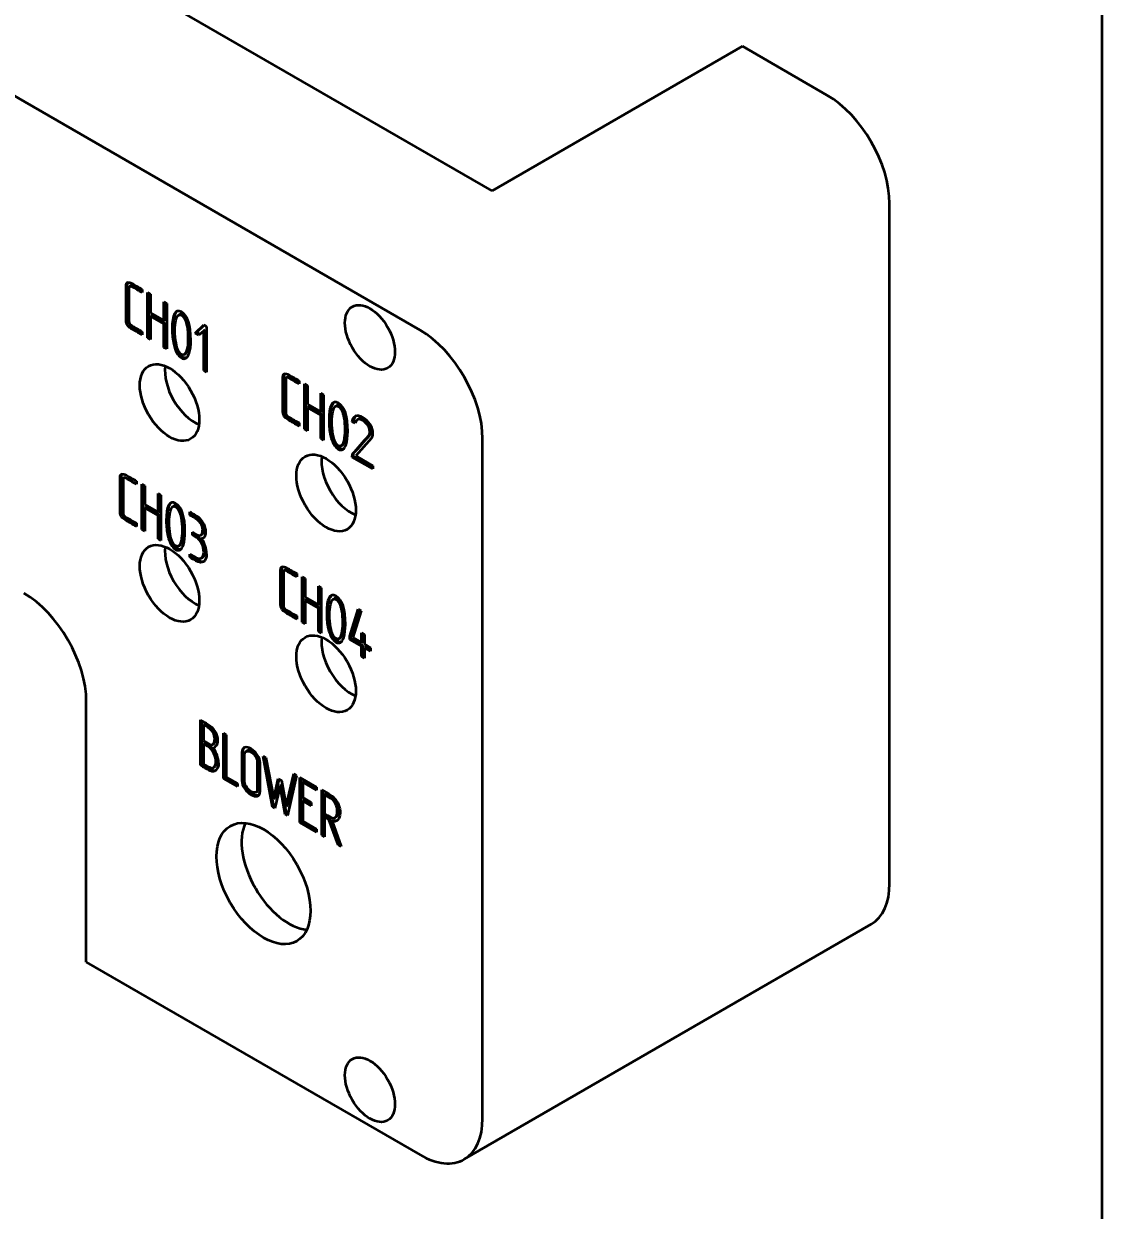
# Model space of a CAD drawing. Header units: millimetres. Extents: x 0 to 693, y -57 to 487.
# Drawn here: x 603.8 to 685, y 317.2 to 406.5 of the extents above; entities that cross this region are included whole.
import ezdxf
from ezdxf import colors
from ezdxf.entities.mleader import LeaderData, LeaderLine
from ezdxf.math import Vec2, Vec3

# ---------------------------------------------------------------- set-up
doc = ezdxf.new("R2010")
doc.units = ezdxf.units.MM
doc.header["$LTSCALE"] = 1.666667
for name, color, linetype in [('D107-50341B', 7, 'Continuous'), ('Default', 7, 'Continuous'), ('LOGO', 7, 'Continuous'), ('Template', 7, 'Continuous')]:
    doc.layers.add(name, color=color, linetype=linetype)

# ---------------------------------------------------------------- blocks, each defined once
blk = doc.blocks.new('SE5')
at = {"layer": 'D107-50341B', "color": 7, "linetype": 'Continuous', "lineweight": 35}
for p, q in [((633.629, 383.409), (537.463, 438.931)), ((639.051, 393.888), (562.447, 438.115)), ((657.907, 404.774), (639.051, 393.888)), ((664.271, 401.1), (657.907, 404.774)), ((668.985, 341.768), (668.985, 392.935)), ((611.869, 386.772), (611.751, 386.704)), ((612.708, 386.48), (612.708, 386.239)), ((613.118, 382.826), (613.118, 386.243)), ((613.118, 386.243), (613.338, 386.116)), ((613.212, 382.88), (613.212, 386.188)), ((613.338, 386.116), (613.338, 384.708)), ((614.346, 385.534), (614.557, 385.412)), ((614.346, 384.126), (614.346, 385.534)), ((614.441, 384.18), (614.441, 385.479)), ((614.557, 385.412), (614.557, 381.995)), ((613.338, 384.708), (614.346, 384.126)), ((613.432, 384.519), (613.338, 384.464)), ((614.346, 383.882), (613.338, 384.464)), ((613.338, 384.464), (613.338, 382.699)), ((614.441, 383.936), (613.432, 384.519)), ((614.441, 384.18), (614.346, 384.126)), ((614.441, 383.936), (614.346, 383.882)), ((614.441, 382.171), (614.441, 383.936)), ((615.565, 384.612), (615.447, 384.544)), ((612.708, 383.296), (612.708, 383.055)), ((614.346, 382.117), (614.346, 383.882)), ((616.7, 383.185), (617.356, 383.807)), ((616.795, 383.239), (616.7, 383.185)), ((616.964, 383.032), (616.7, 383.185)), ((616.795, 383.239), (617.379, 383.793)), ((617.038, 383.099), (616.795, 383.239)), ((617.34, 383.371), (616.964, 383.032)), ((617.434, 383.426), (617.34, 383.371)), ((617.34, 380.381), (617.34, 383.371)), ((617.356, 383.807), (617.548, 383.695)), ((617.434, 380.435), (617.434, 383.426)), ((617.548, 383.695), (617.548, 380.26)), ((613.212, 382.88), (613.118, 382.826)), ((613.338, 382.699), (613.118, 382.826)), ((613.338, 382.808), (613.212, 382.88)), ((614.441, 382.171), (614.346, 382.117)), ((614.557, 382.104), (614.441, 382.171)), ((614.557, 381.995), (614.346, 382.117)), ((615.86, 381.567), (615.978, 381.635)), ((617.434, 380.435), (617.34, 380.381)), ((617.548, 380.26), (617.34, 380.381)), ((617.548, 380.369), (617.434, 380.435)), ((623.682, 379.902), (623.564, 379.834)), ((624.521, 379.609), (624.521, 379.368)), ((624.931, 375.956), (624.931, 379.372)), ((624.931, 379.372), (625.151, 379.245)), ((625.026, 376.01), (625.026, 379.318)), ((625.151, 379.245), (625.151, 377.837)), ((626.16, 378.663), (626.371, 378.541)), ((626.16, 377.255), (626.16, 378.663)), ((626.254, 377.31), (626.254, 378.609)), ((625.151, 377.837), (626.16, 377.255)), ((626.371, 378.541), (626.371, 375.125)), ((627.379, 377.742), (627.261, 377.674)), ((625.246, 377.648), (625.151, 377.594)), ((626.16, 377.012), (625.151, 377.594)), ((625.151, 377.594), (625.151, 375.829)), ((626.254, 377.066), (625.246, 377.648)), ((626.254, 377.31), (626.16, 377.255)), ((626.254, 377.066), (626.16, 377.012)), ((626.16, 375.246), (626.16, 377.012)), ((626.254, 375.301), (626.254, 377.066)), ((624.521, 376.425), (624.521, 376.185)), ((625.026, 376.01), (624.931, 375.956)), ((625.151, 375.829), (624.931, 375.956)), ((625.151, 375.937), (625.026, 376.01)), ((628.617, 376.578), (628.523, 376.523)), ((628.736, 376.4), (628.523, 376.523)), ((628.785, 376.481), (628.617, 376.578)), ((629.019, 376.737), (628.902, 376.669)), ((629.83, 376.256), (629.736, 376.202)), ((626.254, 375.301), (626.16, 375.246)), ((626.371, 375.125), (626.16, 375.246)), ((626.371, 375.233), (626.254, 375.301)), ((629.976, 375.279), (628.794, 373.951)), ((638.343, 324.077), (638.343, 375.244)), ((627.673, 374.697), (627.791, 374.765)), ((628.633, 374.149), (628.539, 374.095)), ((628.624, 373.914), (628.633, 374.149)), ((628.53, 373.86), (628.539, 374.095)), ((628.624, 373.914), (628.53, 373.86)), ((630.075, 372.968), (628.53, 373.86)), ((630.075, 373.076), (628.624, 373.914)), ((628.794, 373.951), (630.075, 373.211)), ((611.431, 372.353), (611.313, 372.285)), ((630.075, 373.211), (630.075, 372.968)), ((612.27, 372.06), (612.27, 371.82)), ((612.68, 368.407), (612.68, 371.824)), ((612.68, 371.824), (612.9, 371.696)), ((612.774, 368.461), (612.774, 371.769)), ((612.9, 371.696), (612.9, 370.288)), ((613.908, 371.114), (614.119, 370.992)), ((613.908, 369.706), (613.908, 371.114)), ((614.003, 369.761), (614.003, 371.06)), ((614.119, 370.992), (614.119, 367.576)), ((612.9, 370.288), (613.908, 369.706)), ((612.994, 370.099), (612.9, 370.045)), ((613.908, 369.463), (612.9, 370.045)), ((612.9, 370.045), (612.9, 368.28)), ((614.003, 369.517), (612.994, 370.099)), ((614.003, 369.761), (613.908, 369.706)), ((615.127, 370.193), (615.009, 370.125)), ((616.288, 369.5), (616.288, 369.741)), ((616.382, 369.554), (616.382, 369.686)), ((612.27, 368.877), (612.27, 368.636)), ((614.003, 369.517), (613.908, 369.463)), ((613.908, 367.697), (613.908, 369.463)), ((614.003, 367.752), (614.003, 369.517)), ((616.382, 369.554), (616.288, 369.5)), ((612.774, 368.461), (612.68, 368.407)), ((612.9, 368.28), (612.68, 368.407)), ((612.9, 368.389), (612.774, 368.461)), ((616.489, 367.973), (616.489, 368.216)), ((616.584, 368.027), (616.489, 367.973)), ((616.584, 368.027), (616.584, 368.162)), ((617.118, 367.992), (617.236, 368.06)), ((614.003, 367.752), (613.908, 367.697)), ((614.119, 367.576), (613.908, 367.697)), ((614.119, 367.685), (614.003, 367.752)), ((615.422, 367.148), (615.54, 367.216)), ((617.271, 367.76), (617.177, 367.705)), ((616.292, 366.321), (616.292, 366.565)), ((616.386, 366.376), (616.292, 366.321)), ((616.386, 366.376), (616.386, 366.51)), ((617.141, 366.245), (617.259, 366.313)), ((623.507, 365.381), (623.389, 365.313)), ((624.346, 365.088), (624.346, 364.847)), ((624.756, 361.434), (624.756, 364.851)), ((624.756, 364.851), (624.976, 364.724)), ((624.851, 361.489), (624.851, 364.797)), ((624.976, 364.724), (624.976, 363.316)), ((625.985, 364.142), (626.196, 364.02)), ((625.985, 362.734), (625.985, 364.142)), ((626.079, 362.788), (626.079, 364.088)), ((626.196, 364.02), (626.196, 360.603)), ((624.976, 363.316), (625.985, 362.734)), ((625.071, 363.127), (624.976, 363.073)), ((625.985, 362.49), (624.976, 363.073)), ((624.976, 363.073), (624.976, 361.307)), ((626.079, 362.545), (625.071, 363.127)), ((626.079, 362.788), (625.985, 362.734)), ((626.079, 362.545), (625.985, 362.49)), ((626.079, 360.78), (626.079, 362.545)), ((627.204, 363.221), (627.086, 363.153)), ((624.346, 361.904), (624.346, 361.663)), ((625.985, 360.725), (625.985, 362.49)), ((628.348, 360.372), (628.971, 362.428)), ((628.442, 360.426), (629.037, 362.389)), ((629.191, 362.299), (628.566, 360.281)), ((628.971, 362.428), (629.191, 362.299)), ((624.851, 361.489), (624.756, 361.434)), ((624.976, 361.307), (624.756, 361.434)), ((624.976, 361.416), (624.851, 361.489)), ((626.079, 360.78), (625.985, 360.725)), ((626.196, 360.603), (625.985, 360.725)), ((626.196, 360.712), (626.079, 360.78)), ((627.498, 360.175), (627.616, 360.243)), ((628.442, 360.426), (628.348, 360.372)), ((628.348, 360.144), (628.348, 360.372)), ((628.442, 360.199), (628.348, 360.144)), ((629.228, 359.636), (628.348, 360.144)), ((628.442, 360.199), (628.442, 360.426)), ((629.322, 359.691), (628.442, 360.199)), ((628.566, 360.281), (629.228, 359.898)), ((629.228, 359.898), (629.228, 360.637)), ((629.228, 360.637), (629.446, 360.511)), ((629.322, 359.953), (629.228, 359.898)), ((629.322, 359.953), (629.322, 360.582)), ((629.446, 360.511), (629.446, 359.772)), ((629.322, 359.691), (629.228, 359.636)), ((629.228, 358.853), (629.228, 359.636)), ((629.322, 358.907), (629.322, 359.691)), ((629.446, 359.772), (629.9, 359.51)), ((629.54, 359.565), (629.446, 359.51)), ((629.9, 359.248), (629.446, 359.51)), ((629.446, 359.51), (629.446, 358.727)), ((629.9, 359.357), (629.54, 359.565)), ((629.9, 359.51), (629.9, 359.248)), ((629.322, 358.907), (629.228, 358.853)), ((629.446, 358.727), (629.228, 358.853)), ((629.446, 358.836), (629.322, 358.907)), ((608.504, 335.862), (608.504, 355.458)), ((617.1, 350.665), (617.1, 354.082)), ((617.194, 350.72), (617.194, 354.028)), ((617.412, 353.771), (617.317, 353.716)), ((617.317, 353.716), (617.317, 352.523)), ((618.836, 349.663), (618.836, 353.08)), ((618.836, 353.08), (619.044, 352.96)), ((618.93, 349.717), (618.93, 353.025)), ((619.044, 352.96), (619.044, 349.783)), ((617.412, 352.334), (617.317, 352.28)), ((617.317, 352.28), (617.317, 350.78)), ((617.988, 352.221), (618.106, 352.289)), ((620.634, 351.774), (620.516, 351.706)), ((622.52, 347.536), (621.811, 351.362)), ((621.811, 351.362), (622.028, 351.237)), ((622.614, 347.59), (621.928, 351.295)), ((622.028, 351.237), (622.616, 348.138)), ((617.194, 350.72), (617.1, 350.665)), ((618.049, 350.482), (618.166, 350.55)), ((623.551, 347.585), (624.125, 350.026)), ((624.125, 350.026), (624.34, 349.902)), ((618.93, 349.717), (618.836, 349.663)), ((619.876, 349.062), (618.836, 349.663)), ((619.876, 349.171), (618.93, 349.717)), ((619.044, 349.783), (619.876, 349.303)), ((619.876, 349.303), (619.876, 349.062)), ((622.616, 348.138), (622.952, 349.66)), ((623.087, 349.126), (622.7, 347.429)), ((622.71, 348.192), (623.025, 349.619)), ((622.952, 349.66), (623.21, 349.514)), ((623.181, 349.18), (623.087, 349.126)), ((623.48, 346.981), (623.087, 349.126)), ((623.575, 347.036), (623.181, 349.18)), ((623.21, 349.514), (623.551, 347.585)), ((623.645, 347.639), (624.197, 349.985)), ((624.34, 349.902), (623.645, 346.886)), ((624.587, 346.35), (624.587, 349.751)), ((624.587, 349.751), (625.838, 349.029)), ((624.681, 346.405), (624.681, 349.697)), ((624.892, 349.441), (624.797, 349.387)), ((625.838, 348.786), (624.797, 349.387)), ((624.797, 349.387), (624.797, 348.233)), ((625.838, 348.895), (624.892, 349.441)), ((621.262, 348.632), (621.38, 348.7)), ((624.797, 348.233), (625.442, 347.861)), ((625.838, 349.029), (625.838, 348.786)), ((626.231, 345.401), (626.231, 348.81)), ((626.326, 345.456), (626.326, 348.756)), ((626.536, 348.503), (626.442, 348.448)), ((626.442, 348.448), (626.442, 347.022)), ((622.614, 347.59), (622.52, 347.536)), ((622.7, 347.429), (622.52, 347.536)), ((622.723, 347.526), (622.614, 347.59)), ((622.71, 348.192), (622.616, 348.138)), ((623.645, 347.639), (623.551, 347.585)), ((624.892, 348.045), (624.797, 347.99)), ((625.442, 347.618), (624.797, 347.99)), ((624.797, 347.99), (624.797, 346.461)), ((625.442, 347.727), (624.892, 348.045)), ((625.442, 347.861), (625.442, 347.618)), ((623.575, 347.036), (623.48, 346.981)), ((623.645, 346.886), (623.48, 346.981)), ((623.667, 346.983), (623.575, 347.036)), ((624.797, 346.461), (625.838, 345.861)), ((626.536, 346.834), (626.442, 346.779)), ((626.769, 346.591), (626.442, 346.779)), ((626.442, 346.779), (626.442, 345.28)), ((626.863, 346.645), (626.536, 346.834)), ((626.863, 346.645), (626.769, 346.591)), ((627.457, 344.693), (626.769, 346.591)), ((627.551, 344.748), (626.863, 346.645)), ((627.101, 346.524), (627.006, 346.469)), ((627.006, 346.469), (627.695, 344.559)), ((627.197, 346.726), (627.315, 346.794)), ((624.681, 346.405), (624.587, 346.35)), ((625.838, 345.628), (624.587, 346.35)), ((625.838, 345.737), (624.681, 346.405)), ((625.838, 345.861), (625.838, 345.628)), ((626.326, 345.456), (626.231, 345.401)), ((626.442, 345.28), (626.231, 345.401)), ((626.442, 345.389), (626.326, 345.456)), ((627.551, 344.748), (627.457, 344.693)), ((627.695, 344.559), (627.457, 344.693)), ((627.646, 344.694), (627.551, 344.748)), ((636.963, 321.025), (667.604, 338.716)), ((608.504, 335.862), (633.629, 321.356))]:
    blk.add_line(p, q, dxfattribs=at)
for centre, radius, start, end in [((615.807, 366.619), 1.748, 358.78596, 38.42232), ((616.406, 350.734), 2.06, 3.01146, 36.12959)]:
    blk.add_arc(centre, radius, start, end, dxfattribs=at)
for centre, major_axis, start_param, end_param in [((664.271, 395.657), (-3.333, 5.774), 3.926991, 5.497787), ((633.629, 377.966), (3.333, -5.774), 0.785398, 2.356194), ((616.659, 379.055), (1.583, -2.742), 3.779429, 5.645349), ((628.444, 372.25), (1.583, -2.742), 3.779429, 5.645349), ((616.659, 365.446), (1.583, -2.742), 3.779429, 5.645349), ((603.79, 358.18), (-3.333, 5.774), 3.926991, 5.497787), ((628.444, 358.642), (1.583, -2.742), 3.779429, 5.645349), ((623.73, 342.857), (-2.5, 4.33), 0.386689, 2.754904), ((664.271, 344.49), (-3.333, 5.774), 3.141593, 3.926991), ((633.629, 326.799), (-3.333, 5.774), 2.356194, 3.926991)]:
    blk.add_ellipse(centre, major_axis=major_axis, ratio=0.57735, start_param=start_param, end_param=end_param, dxfattribs=at)
for centre, major_axis in [((629.858, 382.865), (1.333, -2.309)), ((614.773, 377.966), (1.583, -2.742)), ((626.558, 371.162), (1.583, -2.742)), ((614.773, 364.358), (1.583, -2.742)), ((626.558, 357.554), (1.583, -2.742)), ((621.844, 341.768), (-2.5, 4.33)), ((629.858, 326.255), (1.333, -2.309))]:
    blk.add_ellipse(centre, major_axis=major_axis, ratio=0.57735, dxfattribs=at)
for points, knots in [([(612.708, 383.055), (612.423, 383.219), (612.139, 383.383), (611.855, 383.547), (611.75, 383.608), (611.665, 383.689), (611.598, 383.791), (611.528, 383.898), (611.493, 384.016), (611.493, 384.135), (611.493, 385.004), (611.493, 385.873), (611.493, 386.742), (611.493, 386.879), (611.532, 386.963), (611.61, 386.992), (611.648, 387.006), (611.685, 387.009), (611.724, 387.005), (611.786, 386.999), (611.864, 386.967), (611.956, 386.914), (612.206, 386.769), (612.457, 386.624), (612.708, 386.48)], [0, 0, 0, 0, 0.16741, 0.16741, 0.16741, 0.221467, 0.221467, 0.221467, 0.275628, 0.275628, 0.275628, 0.718972, 0.718972, 0.718972, 0.779746, 0.779746, 0.779746, 0.806087, 0.806087, 0.806087, 0.852387, 0.852387, 0.852387, 1, 1, 1, 1]), ([(612.708, 383.164), (612.455, 383.31), (612.202, 383.456), (611.949, 383.602), (611.844, 383.663), (611.759, 383.743), (611.693, 383.845), (611.622, 383.953), (611.587, 384.07), (611.587, 384.189), (611.587, 385.058), (611.587, 385.927), (611.587, 386.796), (611.587, 386.92), (611.619, 387), (611.682, 387.036)], [0.0185114, 0.0185114, 0.0185114, 0.0185114, 0.1674101, 0.1674101, 0.1674101, 0.2214665, 0.2214665, 0.2214665, 0.2756279, 0.2756279, 0.2756279, 0.7189718, 0.7189718, 0.7189718, 0.7736452, 0.7736452, 0.7736452, 0.7736452]), ([(612.708, 386.239), (612.457, 386.384), (612.206, 386.528), (611.956, 386.673), (611.788, 386.77), (611.704, 386.726), (611.704, 386.549), (611.704, 385.723), (611.704, 384.897), (611.704, 384.071), (611.704, 383.942), (611.784, 383.829), (611.947, 383.735), (612.2, 383.589), (612.454, 383.442), (612.708, 383.296)], [0, 0, 0, 0, 0.171301, 0.171301, 0.171301, 0.260869, 0.260869, 0.260869, 0.749802, 0.749802, 0.749802, 0.826575, 0.826575, 0.826575, 1, 1, 1, 1]), ([(612.708, 386.348), (612.488, 386.474), (612.269, 386.601), (612.05, 386.727), (611.963, 386.777), (611.899, 386.79), (611.857, 386.765)], [0.0214825, 0.0214825, 0.0214825, 0.0214825, 0.171301, 0.171301, 0.171301, 0.2177869, 0.2177869, 0.2177869, 0.2177869]), ([(616.368, 382.662), (616.368, 382.262), (616.329, 381.933), (616.247, 381.679), (616.122, 381.294), (615.93, 381.173), (615.401, 381.479), (615.211, 381.819), (615.087, 382.354), (615.004, 382.711), (614.963, 383.081), (614.963, 384.614), (615.197, 385.053), (616.136, 384.511), (616.368, 383.803), (616.368, 382.662)], [0, 0, 0, 0, 0.126922, 0.126922, 0.126922, 0.252778, 0.252778, 0.3733, 0.3733, 0.3733, 0.465134, 0.465134, 0.732567, 0.732567, 1, 1, 1, 1]), ([(616.097, 381.353), (616.001, 381.297), (615.887, 381.307), (615.495, 381.533), (615.305, 381.873), (615.181, 382.408), (615.098, 382.765), (615.057, 383.136), (615.057, 384.301), (615.165, 384.752), (615.38, 384.878)], [0.1908305, 0.1908305, 0.1908305, 0.1908305, 0.2527776, 0.2527776, 0.3733003, 0.3733003, 0.3733003, 0.4651335, 0.4651335, 0.6463943, 0.6463943, 0.6463943, 0.6463943]), ([(616.159, 382.782), (616.159, 383.108), (616.134, 383.408), (616.084, 383.686), (616.001, 384.141), (615.866, 384.423), (615.481, 384.646), (615.341, 384.523), (615.254, 384.165), (615.2, 383.942), (615.172, 383.673), (615.172, 383.048), (615.201, 382.745), (615.256, 382.441), (615.339, 381.982), (615.476, 381.697), (615.852, 381.48), (615.99, 381.605), (616.077, 381.965), (616.131, 382.188), (616.159, 382.462), (616.159, 382.782)], [0, 0, 0, 0, 0.126943, 0.126943, 0.126943, 0.251136, 0.251136, 0.372406, 0.372406, 0.372406, 0.502941, 0.502941, 0.627004, 0.627004, 0.627004, 0.74957, 0.74957, 0.872136, 0.872136, 0.872136, 1, 1, 1, 1]), ([(616.254, 382.837), (616.254, 383.162), (616.228, 383.463), (616.178, 383.741), (616.096, 384.195), (615.96, 384.478), (615.686, 384.636), (615.615, 384.641), (615.553, 384.605)], [0, 0, 0, 0, 0.126943, 0.126943, 0.126943, 0.2511357, 0.2511357, 0.3019604, 0.3019604, 0.3019604, 0.3019604]), ([(615.966, 381.628), (616.052, 381.678), (616.12, 381.808), (616.171, 382.019), (616.225, 382.242), (616.254, 382.517), (616.254, 382.837)], [0.8002908, 0.8002908, 0.8002908, 0.8002908, 0.8721356, 0.8721356, 0.8721356, 1, 1, 1, 1]), ([(624.521, 376.185), (624.237, 376.349), (623.953, 376.513), (623.669, 376.677), (623.563, 376.738), (623.478, 376.818), (623.412, 376.92), (623.342, 377.028), (623.306, 377.145), (623.306, 377.264), (623.306, 378.133), (623.306, 379.002), (623.306, 379.871), (623.306, 380.009), (623.345, 380.092), (623.423, 380.121), (623.461, 380.136), (623.499, 380.139), (623.538, 380.135), (623.6, 380.128), (623.678, 380.096), (623.769, 380.043), (624.02, 379.899), (624.271, 379.754), (624.521, 379.609)], [0, 0, 0, 0, 0.16741, 0.16741, 0.16741, 0.221467, 0.221467, 0.221467, 0.275628, 0.275628, 0.275628, 0.718972, 0.718972, 0.718972, 0.779746, 0.779746, 0.779746, 0.806087, 0.806087, 0.806087, 0.852387, 0.852387, 0.852387, 1, 1, 1, 1]), ([(624.521, 376.293), (624.268, 376.439), (624.016, 376.585), (623.763, 376.731), (623.657, 376.792), (623.573, 376.873), (623.506, 376.975), (623.436, 377.082), (623.401, 377.2), (623.401, 377.319), (623.401, 378.188), (623.401, 379.057), (623.401, 379.926), (623.401, 380.05), (623.432, 380.129), (623.495, 380.165)], [0.0185114, 0.0185114, 0.0185114, 0.0185114, 0.1674101, 0.1674101, 0.1674101, 0.2214665, 0.2214665, 0.2214665, 0.2756279, 0.2756279, 0.2756279, 0.7189718, 0.7189718, 0.7189718, 0.7736452, 0.7736452, 0.7736452, 0.7736452]), ([(624.521, 379.368), (624.271, 379.513), (624.02, 379.658), (623.769, 379.803), (623.602, 379.899), (623.517, 379.855), (623.517, 379.678), (623.517, 378.852), (623.517, 378.027), (623.517, 377.201), (623.517, 377.071), (623.597, 376.959), (623.76, 376.865), (624.014, 376.718), (624.267, 376.572), (624.521, 376.425)], [0, 0, 0, 0, 0.171301, 0.171301, 0.171301, 0.260869, 0.260869, 0.260869, 0.749802, 0.749802, 0.749802, 0.826575, 0.826575, 0.826575, 1, 1, 1, 1]), ([(624.521, 379.477), (624.302, 379.604), (624.083, 379.73), (623.864, 379.857), (623.777, 379.907), (623.712, 379.919), (623.67, 379.895)], [0.0214825, 0.0214825, 0.0214825, 0.0214825, 0.171301, 0.171301, 0.171301, 0.2177869, 0.2177869, 0.2177869, 0.2177869]), ([(628.182, 375.792), (628.182, 375.392), (628.143, 375.062), (628.06, 374.808), (627.935, 374.424), (627.744, 374.303), (627.214, 374.609), (627.024, 374.949), (626.9, 375.483), (626.818, 375.841), (626.777, 376.211), (626.777, 377.743), (627.01, 378.183), (627.95, 377.64), (628.182, 376.932), (628.182, 375.792)], [0, 0, 0, 0, 0.126922, 0.126922, 0.126922, 0.252778, 0.252778, 0.3733, 0.3733, 0.3733, 0.465134, 0.465134, 0.732567, 0.732567, 1, 1, 1, 1]), ([(627.911, 374.483), (627.815, 374.427), (627.701, 374.437), (627.309, 374.663), (627.118, 375.003), (626.995, 375.538), (626.912, 375.895), (626.871, 376.265), (626.871, 377.43), (626.978, 377.881), (627.194, 378.007)], [0.1908305, 0.1908305, 0.1908305, 0.1908305, 0.2527776, 0.2527776, 0.3733003, 0.3733003, 0.3733003, 0.4651335, 0.4651335, 0.6463943, 0.6463943, 0.6463943, 0.6463943]), ([(627.973, 375.912), (627.973, 376.238), (627.948, 376.538), (627.897, 376.816), (627.815, 377.27), (627.68, 377.553), (627.295, 377.775), (627.155, 377.652), (627.068, 377.295), (627.013, 377.072), (626.985, 376.803), (626.985, 376.178), (627.015, 375.875), (627.07, 375.571), (627.153, 375.112), (627.29, 374.827), (627.666, 374.61), (627.803, 374.734), (627.89, 375.094), (627.944, 375.317), (627.973, 375.592), (627.973, 375.912)], [0, 0, 0, 0, 0.126943, 0.126943, 0.126943, 0.251136, 0.251136, 0.372406, 0.372406, 0.372406, 0.502941, 0.502941, 0.627004, 0.627004, 0.627004, 0.74957, 0.74957, 0.872136, 0.872136, 0.872136, 1, 1, 1, 1]), ([(628.067, 375.966), (628.067, 376.292), (628.042, 376.592), (627.992, 376.87), (627.909, 377.325), (627.774, 377.607), (627.499, 377.766), (627.428, 377.771), (627.367, 377.735)], [0, 0, 0, 0, 0.126943, 0.126943, 0.126943, 0.2511357, 0.2511357, 0.3019604, 0.3019604, 0.3019604, 0.3019604]), ([(628.523, 376.523), (628.624, 376.989), (628.876, 377.106), (629.52, 376.734), (629.71, 376.555), (629.843, 376.349), (629.989, 376.123), (630.059, 375.878), (630.059, 375.47), (630.031, 375.359), (629.976, 375.279)], [0, 0, 0, 0, 0.405611, 0.405611, 0.647594, 0.647594, 0.647594, 0.878717, 0.878717, 1, 1, 1, 1]), ([(627.78, 374.758), (627.865, 374.808), (627.934, 374.938), (627.985, 375.149), (628.039, 375.372), (628.067, 375.646), (628.067, 375.966)], [0.8002908, 0.8002908, 0.8002908, 0.8002908, 0.8721356, 0.8721356, 0.8721356, 1, 1, 1, 1]), ([(628.539, 374.095), (628.943, 374.551), (629.347, 375.006), (629.752, 375.462), (629.818, 375.536), (629.848, 375.642), (629.848, 375.859), (629.83, 375.96), (629.791, 376.067), (629.774, 376.112), (629.754, 376.157), (629.736, 376.202)], [0, 0, 0, 0, 0.761513, 0.761513, 0.761513, 0.879469, 0.879469, 0.963022, 0.963022, 0.963022, 1, 1, 1, 1]), ([(628.633, 374.149), (629.038, 374.605), (629.442, 375.061), (629.846, 375.516), (629.912, 375.591), (629.942, 375.696), (629.942, 375.913), (629.924, 376.014), (629.885, 376.121), (629.868, 376.166), (629.848, 376.211), (629.83, 376.256)], [0, 0, 0, 0, 0.761513, 0.761513, 0.761513, 0.879469, 0.879469, 0.963022, 0.963022, 0.963022, 1, 1, 1, 1]), ([(629.736, 376.202), (629.694, 376.263), (629.66, 376.312), (629.63, 376.345), (629.533, 376.452), (629.417, 376.55), (629.009, 376.785), (628.826, 376.709), (628.736, 376.4)], [0, 0, 0, 0, 0.100481, 0.100481, 0.100481, 0.40369, 0.40369, 1, 1, 1, 1]), ([(629.83, 376.256), (629.789, 376.317), (629.754, 376.366), (629.724, 376.399), (629.628, 376.507), (629.511, 376.604), (629.224, 376.77), (629.102, 376.785), (629.006, 376.729)], [0, 0, 0, 0, 0.1004813, 0.1004813, 0.1004813, 0.4036898, 0.4036898, 0.7330611, 0.7330611, 0.7330611, 0.7330611]), ([(612.27, 368.636), (611.985, 368.8), (611.701, 368.964), (611.417, 369.128), (611.312, 369.189), (611.227, 369.27), (611.16, 369.371), (611.09, 369.479), (611.055, 369.596), (611.055, 369.715), (611.055, 370.584), (611.055, 371.453), (611.055, 372.322), (611.055, 372.46), (611.094, 372.543), (611.172, 372.573), (611.21, 372.587), (611.247, 372.59), (611.286, 372.586), (611.348, 372.579), (611.426, 372.547), (611.518, 372.494), (611.768, 372.35), (612.019, 372.205), (612.27, 372.06)], [0, 0, 0, 0, 0.16741, 0.16741, 0.16741, 0.221467, 0.221467, 0.221467, 0.275628, 0.275628, 0.275628, 0.718972, 0.718972, 0.718972, 0.779746, 0.779746, 0.779746, 0.806087, 0.806087, 0.806087, 0.852387, 0.852387, 0.852387, 1, 1, 1, 1]), ([(612.27, 368.745), (612.017, 368.89), (611.764, 369.036), (611.511, 369.182), (611.406, 369.243), (611.321, 369.324), (611.255, 369.426), (611.185, 369.533), (611.149, 369.651), (611.149, 369.77), (611.149, 370.639), (611.149, 371.508), (611.149, 372.377), (611.149, 372.501), (611.181, 372.581), (611.244, 372.617)], [0.0185114, 0.0185114, 0.0185114, 0.0185114, 0.1674101, 0.1674101, 0.1674101, 0.2214665, 0.2214665, 0.2214665, 0.2756279, 0.2756279, 0.2756279, 0.7189718, 0.7189718, 0.7189718, 0.7736452, 0.7736452, 0.7736452, 0.7736452]), ([(612.27, 371.82), (612.019, 371.964), (611.768, 372.109), (611.518, 372.254), (611.351, 372.35), (611.266, 372.307), (611.266, 372.129), (611.266, 371.303), (611.266, 370.478), (611.266, 369.652), (611.266, 369.522), (611.346, 369.41), (611.509, 369.316), (611.762, 369.169), (612.016, 369.023), (612.27, 368.877)], [0, 0, 0, 0, 0.171301, 0.171301, 0.171301, 0.260869, 0.260869, 0.260869, 0.749802, 0.749802, 0.749802, 0.826575, 0.826575, 0.826575, 1, 1, 1, 1]), ([(615.93, 368.243), (615.93, 367.843), (615.891, 367.513), (615.809, 367.259), (615.684, 366.875), (615.492, 366.754), (614.963, 367.06), (614.773, 367.4), (614.649, 367.934), (614.566, 368.292), (614.525, 368.662), (614.525, 370.195), (614.759, 370.634), (615.699, 370.091), (615.93, 369.383), (615.93, 368.243)], [0, 0, 0, 0, 0.126922, 0.126922, 0.126922, 0.252778, 0.252778, 0.3733, 0.3733, 0.3733, 0.465134, 0.465134, 0.732567, 0.732567, 1, 1, 1, 1]), ([(615.66, 366.934), (615.563, 366.878), (615.449, 366.888), (615.057, 367.114), (614.867, 367.454), (614.743, 367.989), (614.66, 368.346), (614.619, 368.717), (614.619, 369.881), (614.727, 370.332), (614.942, 370.458)], [0.1908305, 0.1908305, 0.1908305, 0.1908305, 0.2527776, 0.2527776, 0.3733003, 0.3733003, 0.3733003, 0.4651335, 0.4651335, 0.6463943, 0.6463943, 0.6463943, 0.6463943]), ([(615.721, 368.363), (615.721, 368.689), (615.696, 368.989), (615.646, 369.267), (615.563, 369.721), (615.428, 370.004), (615.043, 370.226), (614.903, 370.103), (614.816, 369.746), (614.762, 369.523), (614.734, 369.254), (614.734, 368.629), (614.763, 368.326), (614.818, 368.022), (614.901, 367.563), (615.038, 367.278), (615.414, 367.061), (615.552, 367.185), (615.639, 367.545), (615.693, 367.768), (615.721, 368.043), (615.721, 368.363)], [0, 0, 0, 0, 0.126943, 0.126943, 0.126943, 0.251136, 0.251136, 0.372406, 0.372406, 0.372406, 0.502941, 0.502941, 0.627004, 0.627004, 0.627004, 0.74957, 0.74957, 0.872136, 0.872136, 0.872136, 1, 1, 1, 1]), ([(615.816, 368.417), (615.816, 368.743), (615.791, 369.043), (615.74, 369.321), (615.658, 369.776), (615.522, 370.058), (615.248, 370.217), (615.177, 370.222), (615.115, 370.186)], [0, 0, 0, 0, 0.126943, 0.126943, 0.126943, 0.2511357, 0.2511357, 0.3019604, 0.3019604, 0.3019604, 0.3019604]), ([(616.288, 369.741), (616.431, 369.658), (616.575, 369.575), (616.719, 369.492), (617.044, 369.304), (617.271, 369.03), (617.397, 368.671), (617.449, 368.524), (617.475, 368.401), (617.475, 368.145), (617.461, 368.026), (617.436, 367.942), (617.396, 367.811), (617.308, 367.733), (617.177, 367.705)], [0, 0, 0, 0, 0.18653, 0.18653, 0.18653, 0.540978, 0.540978, 0.540978, 0.647587, 0.647587, 0.813113, 0.813113, 0.813113, 1, 1, 1, 1]), ([(616.489, 368.216), (616.59, 368.158), (616.691, 368.1), (616.792, 368.041), (616.966, 367.941), (617.101, 367.945), (617.198, 368.056), (617.227, 368.09), (617.248, 368.138), (617.257, 368.202), (617.261, 368.231), (617.264, 368.304), (617.264, 368.571), (617.207, 368.731), (617.09, 368.899), (616.986, 369.048), (616.865, 369.164), (616.728, 369.246), (616.581, 369.333), (616.434, 369.415), (616.288, 369.5)], [0, 0, 0, 0, 0.128306, 0.128306, 0.128306, 0.332063, 0.332063, 0.332063, 0.403392, 0.403392, 0.403392, 0.512793, 0.512793, 0.648936, 0.648936, 0.648936, 0.813369, 0.813369, 0.813369, 1, 1, 1, 1]), ([(617.225, 368.054), (617.249, 368.068), (617.271, 368.087), (617.292, 368.11), (617.321, 368.144), (617.342, 368.193), (617.351, 368.256), (617.356, 368.286), (617.358, 368.358), (617.358, 368.625), (617.301, 368.785), (617.184, 368.953), (617.08, 369.102), (616.96, 369.218), (616.822, 369.3), (616.675, 369.388), (616.529, 369.47), (616.382, 369.554)], [0.2883843, 0.2883843, 0.2883843, 0.2883843, 0.332063, 0.332063, 0.332063, 0.403392, 0.403392, 0.403392, 0.5127927, 0.5127927, 0.6489359, 0.6489359, 0.6489359, 0.8133689, 0.8133689, 0.8133689, 1, 1, 1, 1]), ([(615.528, 367.209), (615.614, 367.259), (615.682, 367.389), (615.733, 367.6), (615.787, 367.823), (615.816, 368.097), (615.816, 368.417)], [0.8002908, 0.8002908, 0.8002908, 0.8002908, 0.8721356, 0.8721356, 0.8721356, 1, 1, 1, 1]), ([(616.292, 366.565), (616.443, 366.478), (616.593, 366.391), (616.744, 366.304), (616.927, 366.198), (617.074, 366.188), (617.184, 366.272), (617.289, 366.354), (617.347, 366.499), (617.347, 366.933), (617.301, 367.136), (617.211, 367.326), (617.112, 367.536), (616.973, 367.693), (616.79, 367.799), (616.689, 367.857), (616.589, 367.915), (616.489, 367.973)], [0, 0, 0, 0, 0.165613, 0.165613, 0.165613, 0.347807, 0.347807, 0.347807, 0.529839, 0.529839, 0.711871, 0.711871, 0.711871, 0.8899, 0.8899, 0.8899, 1, 1, 1, 1]), ([(617.249, 366.307), (617.259, 366.313), (617.269, 366.319), (617.278, 366.327), (617.384, 366.408), (617.441, 366.553), (617.441, 366.987), (617.395, 367.191), (617.306, 367.38), (617.206, 367.59), (617.067, 367.748), (616.884, 367.854), (616.784, 367.912), (616.684, 367.969), (616.584, 368.027)], [0.3320614, 0.3320614, 0.3320614, 0.3320614, 0.3478067, 0.3478067, 0.3478067, 0.529839, 0.529839, 0.7118712, 0.7118712, 0.7118712, 0.8898999, 0.8898999, 0.8898999, 1, 1, 1, 1]), ([(617.555, 366.582), (617.555, 366.291), (617.486, 366.095), (617.347, 365.996), (617.2, 365.892), (617.005, 365.91), (616.755, 366.054), (616.601, 366.143), (616.447, 366.232), (616.292, 366.321)], [0, 0, 0, 0, 0.370624, 0.370624, 0.370624, 0.740843, 0.740843, 0.740843, 1, 1, 1, 1]), ([(617.411, 366.031), (617.268, 365.949), (617.083, 365.974), (616.849, 366.108), (616.695, 366.197), (616.541, 366.287), (616.386, 366.376)], [0.3952161, 0.3952161, 0.3952161, 0.3952161, 0.7408434, 0.7408434, 0.7408434, 1, 1, 1, 1]), ([(624.346, 361.663), (624.062, 361.827), (623.778, 361.992), (623.493, 362.156), (623.388, 362.217), (623.303, 362.297), (623.237, 362.399), (623.167, 362.507), (623.131, 362.624), (623.131, 362.743), (623.131, 363.612), (623.131, 364.481), (623.131, 365.35), (623.131, 365.488), (623.17, 365.571), (623.248, 365.6), (623.286, 365.614), (623.324, 365.617), (623.363, 365.613), (623.424, 365.607), (623.502, 365.575), (623.594, 365.522), (623.845, 365.378), (624.095, 365.233), (624.346, 365.088)], [0, 0, 0, 0, 0.16741, 0.16741, 0.16741, 0.221467, 0.221467, 0.221467, 0.275628, 0.275628, 0.275628, 0.718972, 0.718972, 0.718972, 0.779746, 0.779746, 0.779746, 0.806087, 0.806087, 0.806087, 0.852387, 0.852387, 0.852387, 1, 1, 1, 1]), ([(624.346, 361.772), (624.093, 361.918), (623.84, 362.064), (623.588, 362.21), (623.482, 362.271), (623.397, 362.352), (623.331, 362.454), (623.261, 362.561), (623.225, 362.679), (623.225, 362.798), (623.225, 363.667), (623.225, 364.536), (623.225, 365.405), (623.225, 365.528), (623.257, 365.608), (623.32, 365.644)], [0.0185114, 0.0185114, 0.0185114, 0.0185114, 0.1674101, 0.1674101, 0.1674101, 0.2214665, 0.2214665, 0.2214665, 0.2756279, 0.2756279, 0.2756279, 0.7189718, 0.7189718, 0.7189718, 0.7736452, 0.7736452, 0.7736452, 0.7736452]), ([(624.346, 364.847), (624.095, 364.992), (623.845, 365.137), (623.594, 365.281), (623.427, 365.378), (623.342, 365.334), (623.342, 365.157), (623.342, 364.331), (623.342, 363.505), (623.342, 362.68), (623.342, 362.55), (623.422, 362.438), (623.585, 362.344), (623.839, 362.197), (624.092, 362.051), (624.346, 361.904)], [0, 0, 0, 0, 0.171301, 0.171301, 0.171301, 0.260869, 0.260869, 0.260869, 0.749802, 0.749802, 0.749802, 0.826575, 0.826575, 0.826575, 1, 1, 1, 1]), ([(624.346, 364.956), (624.127, 365.083), (623.908, 365.209), (623.688, 365.336), (623.602, 365.386), (623.537, 365.398), (623.495, 365.374)], [0.0214825, 0.0214825, 0.0214825, 0.0214825, 0.171301, 0.171301, 0.171301, 0.2177869, 0.2177869, 0.2177869, 0.2177869]), ([(628.006, 361.27), (628.006, 360.871), (627.967, 360.541), (627.885, 360.287), (627.76, 359.903), (627.569, 359.782), (627.039, 360.087), (626.849, 360.427), (626.725, 360.962), (626.642, 361.319), (626.601, 361.69), (626.601, 363.222), (626.835, 363.662), (627.775, 363.119), (628.006, 362.411), (628.006, 361.27)], [0, 0, 0, 0, 0.126922, 0.126922, 0.126922, 0.252778, 0.252778, 0.3733, 0.3733, 0.3733, 0.465134, 0.465134, 0.732567, 0.732567, 1, 1, 1, 1]), ([(627.736, 359.961), (627.64, 359.906), (627.526, 359.915), (627.133, 360.142), (626.943, 360.482), (626.819, 361.016), (626.737, 361.374), (626.696, 361.744), (626.696, 362.909), (626.803, 363.36), (627.019, 363.486)], [0.1908305, 0.1908305, 0.1908305, 0.1908305, 0.2527776, 0.2527776, 0.3733003, 0.3733003, 0.3733003, 0.4651335, 0.4651335, 0.6463943, 0.6463943, 0.6463943, 0.6463943]), ([(627.798, 361.391), (627.798, 361.716), (627.773, 362.017), (627.722, 362.295), (627.64, 362.749), (627.504, 363.032), (627.119, 363.254), (626.98, 363.131), (626.892, 362.774), (626.838, 362.551), (626.81, 362.281), (626.81, 361.657), (626.84, 361.354), (626.895, 361.049), (626.978, 360.591), (627.115, 360.306), (627.491, 360.089), (627.628, 360.213), (627.715, 360.573), (627.769, 360.796), (627.798, 361.071), (627.798, 361.391)], [0, 0, 0, 0, 0.126943, 0.126943, 0.126943, 0.251136, 0.251136, 0.372406, 0.372406, 0.372406, 0.502941, 0.502941, 0.627004, 0.627004, 0.627004, 0.74957, 0.74957, 0.872136, 0.872136, 0.872136, 1, 1, 1, 1]), ([(627.892, 361.445), (627.892, 361.771), (627.867, 362.071), (627.816, 362.349), (627.734, 362.804), (627.599, 363.086), (627.324, 363.245), (627.253, 363.25), (627.191, 363.214)], [0, 0, 0, 0, 0.126943, 0.126943, 0.126943, 0.2511357, 0.2511357, 0.3019604, 0.3019604, 0.3019604, 0.3019604]), ([(627.604, 360.237), (627.69, 360.286), (627.759, 360.416), (627.81, 360.627), (627.864, 360.851), (627.892, 361.125), (627.892, 361.445)], [0.8002908, 0.8002908, 0.8002908, 0.8002908, 0.8721356, 0.8721356, 0.8721356, 1, 1, 1, 1]), ([(617.1, 354.082), (617.246, 353.998), (617.391, 353.914), (617.537, 353.83), (617.955, 353.588), (618.218, 353.275), (618.33, 352.891), (618.366, 352.768), (618.383, 352.644), (618.383, 352.364), (618.356, 352.24), (618.296, 352.158), (618.264, 352.115), (618.191, 352.042), (618.07, 351.948)], [0, 0, 0, 0, 0.179089, 0.179089, 0.179089, 0.571404, 0.571404, 0.571404, 0.691172, 0.691172, 0.84739, 0.84739, 0.84739, 1, 1, 1, 1]), ([(618.173, 352.636), (618.173, 353.024), (617.99, 353.325), (617.624, 353.539), (617.522, 353.599), (617.419, 353.657), (617.317, 353.716)], [0, 0, 0, 0, 0.736483, 0.736483, 0.736483, 1, 1, 1, 1]), ([(618.267, 352.691), (618.267, 353.079), (618.084, 353.38), (617.718, 353.594), (617.616, 353.653), (617.514, 353.712), (617.412, 353.771)], [0, 0, 0, 0, 0.736483, 0.736483, 0.736483, 1, 1, 1, 1]), ([(618.095, 352.282), (618.122, 352.298), (618.147, 352.322), (618.171, 352.355), (618.235, 352.445), (618.267, 352.556), (618.267, 352.691)], [0.6074026, 0.6074026, 0.6074026, 0.6074026, 0.7008933, 0.7008933, 0.7008933, 1, 1, 1, 1]), ([(617.317, 352.523), (617.48, 352.429), (617.642, 352.335), (617.804, 352.242), (617.912, 352.179), (618.003, 352.198), (618.077, 352.301), (618.14, 352.391), (618.173, 352.502), (618.173, 352.636)], [0, 0, 0, 0, 0.409198, 0.409198, 0.409198, 0.700893, 0.700893, 0.700893, 1, 1, 1, 1]), ([(618.255, 350.96), (618.255, 351.131), (618.207, 351.325), (618.109, 351.548), (618.001, 351.793), (617.875, 351.958), (617.734, 352.04), (617.595, 352.12), (617.456, 352.2), (617.317, 352.28)], [0, 0, 0, 0, 0.34729, 0.34729, 0.34729, 0.691072, 0.691072, 0.691072, 1, 1, 1, 1]), ([(618.349, 351.014), (618.349, 351.186), (618.301, 351.38), (618.203, 351.603), (618.095, 351.847), (617.97, 352.012), (617.828, 352.094), (617.689, 352.174), (617.55, 352.254), (617.412, 352.334)], [0, 0, 0, 0, 0.34729, 0.34729, 0.34729, 0.691072, 0.691072, 0.691072, 1, 1, 1, 1]), ([(621.587, 348.716), (621.587, 348.521), (621.514, 348.399), (621.37, 348.356), (621.236, 348.316), (621.084, 348.344), (620.734, 348.546), (620.576, 348.698), (620.439, 348.896), (620.289, 349.112), (620.215, 349.318), (620.215, 349.514), (620.215, 350.222), (620.215, 350.931), (620.215, 351.639), (620.215, 351.851), (620.29, 351.979), (620.443, 352.017), (620.569, 352.048), (620.725, 352.008), (621.084, 351.801), (621.237, 351.654), (621.37, 351.459), (621.514, 351.246), (621.587, 351.043), (621.587, 350.847), (621.587, 350.137), (621.587, 349.427), (621.587, 348.716)], [0, 0, 0, 0, 0.064138, 0.064138, 0.064138, 0.129651, 0.129651, 0.194313, 0.194313, 0.194313, 0.259165, 0.259165, 0.259165, 0.499161, 0.499161, 0.499161, 0.566699, 0.566699, 0.566699, 0.632249, 0.632249, 0.695341, 0.695341, 0.695341, 0.759444, 0.759444, 0.759444, 1, 1, 1, 1]), ([(621.529, 348.438), (621.509, 348.427), (621.488, 348.418), (621.464, 348.41), (621.33, 348.37), (621.178, 348.398), (620.828, 348.6), (620.67, 348.752), (620.533, 348.95), (620.383, 349.167), (620.309, 349.373), (620.309, 349.568), (620.309, 350.277), (620.309, 350.985), (620.309, 351.694), (620.309, 351.866), (620.359, 351.983), (620.46, 352.041)], [0.0535542, 0.0535542, 0.0535542, 0.0535542, 0.0641383, 0.0641383, 0.0641383, 0.129651, 0.129651, 0.1943129, 0.1943129, 0.1943129, 0.2591653, 0.2591653, 0.2591653, 0.4991608, 0.4991608, 0.4991608, 0.5541878, 0.5541878, 0.5541878, 0.5541878]), ([(621.471, 348.937), (621.471, 349.617), (621.471, 350.296), (621.471, 350.976), (621.471, 351.116), (621.425, 351.256), (621.331, 351.399), (621.246, 351.53), (621.139, 351.634), (621.013, 351.71), (620.897, 351.779), (620.794, 351.805), (620.707, 351.794), (620.674, 351.79), (620.646, 351.781), (620.622, 351.767)], [0, 0, 0, 0, 0.2795547, 0.2795547, 0.2795547, 0.3334227, 0.3334227, 0.3334227, 0.3877281, 0.3877281, 0.3877281, 0.4385593, 0.4385593, 0.4385593, 0.454682, 0.454682, 0.454682, 0.454682]), ([(617.317, 350.78), (617.47, 350.692), (617.622, 350.604), (617.775, 350.516), (617.923, 350.43), (618.042, 350.443), (618.134, 350.552), (618.213, 350.646), (618.255, 350.78), (618.255, 350.96)], [0, 0, 0, 0, 0.343761, 0.343761, 0.343761, 0.671065, 0.671065, 0.671065, 1, 1, 1, 1]), ([(618.153, 350.542), (618.18, 350.557), (618.205, 350.579), (618.228, 350.606), (618.308, 350.7), (618.349, 350.834), (618.349, 351.014)], [0.5883135, 0.5883135, 0.5883135, 0.5883135, 0.6710648, 0.6710648, 0.6710648, 1, 1, 1, 1]), ([(621.376, 348.883), (621.376, 349.562), (621.376, 350.242), (621.376, 350.921), (621.376, 351.061), (621.331, 351.201), (621.237, 351.345), (621.152, 351.475), (621.045, 351.58), (620.919, 351.655), (620.802, 351.725), (620.699, 351.75), (620.613, 351.74), (620.486, 351.724), (620.425, 351.634), (620.425, 351.473), (620.425, 350.793), (620.425, 350.112), (620.425, 349.432), (620.425, 349.287), (620.487, 349.132), (620.61, 348.971), (620.711, 348.84), (620.814, 348.743), (621.029, 348.619), (621.129, 348.598), (621.219, 348.617), (621.324, 348.641), (621.376, 348.73), (621.376, 348.883)], [0, 0, 0, 0, 0.279555, 0.279555, 0.279555, 0.333423, 0.333423, 0.333423, 0.387728, 0.387728, 0.387728, 0.438559, 0.438559, 0.438559, 0.500907, 0.500907, 0.500907, 0.78086, 0.78086, 0.78086, 0.840292, 0.840292, 0.840292, 0.890399, 0.890399, 0.942685, 0.942685, 0.942685, 1, 1, 1, 1]), ([(618.463, 350.842), (618.463, 350.625), (618.406, 350.453), (618.289, 350.319), (618.157, 350.168), (618.003, 350.144), (617.823, 350.248), (617.582, 350.387), (617.341, 350.526), (617.1, 350.665)], [0, 0, 0, 0, 0.307041, 0.307041, 0.307041, 0.614729, 0.614729, 0.614729, 1, 1, 1, 1]), ([(618.273, 350.28), (618.167, 350.218), (618.049, 350.226), (617.917, 350.302), (617.676, 350.441), (617.435, 350.58), (617.194, 350.72)], [0.3890765, 0.3890765, 0.3890765, 0.3890765, 0.614729, 0.614729, 0.614729, 1, 1, 1, 1]), ([(626.231, 348.81), (626.462, 348.677), (626.693, 348.543), (626.924, 348.41), (627, 348.366), (627.075, 348.304), (627.151, 348.227), (627.459, 347.908), (627.612, 347.516), (627.612, 346.853), (627.56, 346.68), (627.452, 346.56), (627.334, 346.427), (627.187, 346.394), (627.006, 346.469)], [0, 0, 0, 0, 0.231192, 0.231192, 0.231192, 0.308715, 0.308715, 0.308715, 0.645326, 0.645326, 0.814639, 0.814639, 0.814639, 1, 1, 1, 1]), ([(627.402, 347.194), (627.402, 347.411), (627.345, 347.621), (627.233, 347.82), (627.139, 347.987), (627.032, 348.105), (626.908, 348.179), (626.753, 348.272), (626.597, 348.359), (626.442, 348.448)], [0, 0, 0, 0, 0.375061, 0.375061, 0.375061, 0.650309, 0.650309, 0.650309, 1, 1, 1, 1]), ([(627.496, 347.248), (627.496, 347.465), (627.439, 347.675), (627.327, 347.874), (627.233, 348.042), (627.126, 348.159), (627.002, 348.233), (626.847, 348.326), (626.691, 348.413), (626.536, 348.503)], [0, 0, 0, 0, 0.375061, 0.375061, 0.375061, 0.650309, 0.650309, 0.650309, 1, 1, 1, 1]), ([(626.442, 347.022), (626.609, 346.926), (626.777, 346.829), (626.945, 346.732), (627.039, 346.678), (627.132, 346.682), (627.228, 346.745), (627.343, 346.821), (627.402, 346.97), (627.402, 347.194)], [0, 0, 0, 0, 0.3716, 0.3716, 0.3716, 0.616557, 0.616557, 0.616557, 1, 1, 1, 1]), ([(627.303, 346.788), (627.31, 346.791), (627.316, 346.795), (627.323, 346.8), (627.437, 346.875), (627.496, 347.024), (627.496, 347.248)], [0.6001001, 0.6001001, 0.6001001, 0.6001001, 0.6165567, 0.6165567, 0.6165567, 1, 1, 1, 1])]:
    blk.add_open_spline(points, degree=3, knots=knots, dxfattribs=at)
for points in [[(628.617, 376.578), (628.664, 376.795), (628.744, 376.937), (628.857, 377.002)], [(621.369, 348.693), (621.437, 348.732), (621.471, 348.814), (621.471, 348.937)], [(627.442, 346.528), (627.344, 346.472), (627.231, 346.469), (627.101, 346.524)]]:
    blk.add_open_spline(points, degree=3, dxfattribs=at)
blk = doc.blocks.new('_DOT')
at = {"color": 0, "linetype": 'ByBlock', "lineweight": -2}
blk.add_line((-0.5, 0), (-1, 0), dxfattribs=at)
at = {"color": 0, "linetype": 'ByBlock', "const_width": 0.5}
blk.add_lwpolyline([(-0.25, 0, 1), (0.25, 0, 1)], format="xyb", close=True, dxfattribs=at)

msp = doc.modelspace()

# ---------------------------------------------------------------- linework, layer by layer
at = {"layer": 'Template', "color": 7, "linetype": 'Continuous', "lineweight": 35}
msp.add_line((685, 9.6667), (685, 478.3333), dxfattribs=at)

# ---------------------------------------------------------------- block references
at = {"layer": 'Default'}
msp.add_blockref('SE5', (0, 0), dxfattribs=at)

# ---------------------------------------------------------------- leaders
at = {"layer": 'LOGO', "color": 7, "linetype": 'Continuous', "lineweight": 15}
ml = msp.add_multileader_mtext('Standard', dxfattribs=at)
ml.set_content('{\\pxsm0.9;\\fArial|b0||i0||c0|p34;\\W1.;CONFIDENTIAL\\P}', color=256)
ml.set_leader_properties()
ml.set_arrow_properties(name='DOT')
ml.build(insert=Vec2(0, 0))
ml.multileader.update_dxf_attribs({"leader_type": 0, "text_left_attachment_type": 4, "text_right_attachment_type": 4, "dogleg_length": 0})
ctx = ml.context
ctx.base_point, ctx.char_height, ctx.landing_gap_size = Vec3(629.934, 483.2372), 5, 1.75
ctx.left_attachment, ctx.right_attachment = 4, 4
notes = []
notes.append((ctx, [(0, (0, 0, 0), (0, 0), (1, 0), 1, [])]))
ctx.mtext.insert = Vec3(631.934, 485.7797)
for ctx, leaders in notes:
    for number, flags, end, landing, length, lines in leaders:
        leader = LeaderData()
        leader.index, (leader.has_last_leader_line, leader.has_dogleg_vector, leader.attachment_direction) = number, flags
        leader.last_leader_point, leader.dogleg_vector, leader.dogleg_length = Vec3(end), Vec3(landing), length
        for number, points, colour, breaks in lines:
            line = LeaderLine()
            line.index, line.vertices, line.color, line.breaks = number, Vec3.list(points), colors.encode_raw_color(colour), breaks
            leader.lines.append(line)
        ctx.leaders.append(leader)

doc.saveas('drawing.dxf')
